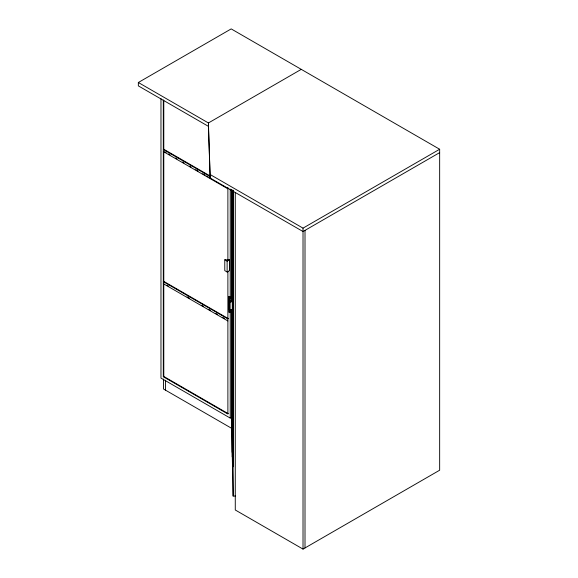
<?xml version="1.0" encoding="UTF-8"?>
<svg xmlns="http://www.w3.org/2000/svg" width="578" height="578" viewBox="0 0 578 578"><rect width="100%" height="100%" fill="white"/><g stroke="black" fill="none" stroke-linecap="round" stroke-linejoin="round"><path stroke-width="0.87" d="M138.344 82.502L208.42 122.962L210.168 177.916L208.42 126.336L138.344 85.876L138.344 82.502L231.193 28.9L439.656 149.254L439.656 470.21L303.017 549.1L235.275 509.991L235.275 192.409M301.261 69.353L208.42 122.962L208.42 126.336M210.471 176.189L163.791 149.24L163.307 149.521L210.768 176.919M228.368 318.673L163.791 281.392L163.307 281.667L227.884 318.948M224.777 259.847L225.593 259.377L227.118 260.252L228.635 259.377L229.452 259.847L229.452 270.634L227.118 271.985L224.777 270.634L224.777 259.847L227.118 261.198L229.452 259.847M210.168 174.542L303.017 228.144L439.656 149.254M439.656 152.628L303.017 231.518L209.698 177.764M163.307 99.915L163.307 376.74L163.791 376.459L228.368 413.747M160.973 98.571L160.973 378.091L230.225 418.075L231.684 417.229M228.837 296.745L229.993 296.724L230.058 297.959L232.204 297.923L232.24 298.588L228.939 298.645L228.837 296.745L228.939 309.44M233.331 191.289L233.129 496.061L235.614 496.04M231.424 310.61L231.424 416.991L232.11 416.984L232.638 440.797M232.898 452.263L232.212 452.263L232.212 310.726M232.298 456.129L232.985 456.121L233.223 466.706M228.967 299.729L232.269 299.729M232.269 300.394L230.123 300.394L230.123 312.423L228.967 312.423L228.939 298.645M228.967 301.637L232.269 301.615M230.073 301.752L232.269 301.752M230.123 301.969L229.336 301.969L229.336 311.802L230.123 311.802M230.073 309.7L232.269 309.7M230.073 309.83L232.269 309.83M230.123 311.181L232.269 311.181M164.571 151.711L166.124 152.614M168.458 153.958L170.019 154.853M175.459 158.004L177.02 158.899M182.467 162.042L184.021 162.945M189.468 166.088L191.022 166.984M195.689 169.679L198.023 171.03M202.69 173.725L205.024 175.069M206.584 175.972L208.138 176.868M163.307 151.544L227.884 188.825M166.905 285.207L168.458 286.11M187.135 296.89L189.468 298.234M201.917 305.422L203.47 306.318M208.918 309.468L210.471 310.364M215.919 313.507L217.472 314.41M222.92 317.553L224.481 318.449M227.884 320.971L163.307 283.69L163.791 283.415L163.791 376.459M163.307 376.74L227.884 414.021L227.884 271.385M233.05 190.328L233.086 192.091M231.424 416.991L233.129 496.061M305.011 230.369L305.011 547.951M303.017 228.144L303.017 549.1M232.985 190.169L232.985 456.121M232.255 190.025L232.255 456.923M232.212 190.819L232.212 298.104M232.11 190.704L232.11 297.981M232.11 310.603L232.11 416.984M231.532 421.954L231.532 428.269L163.451 388.965L163.451 379.038M231.424 189.801L231.424 297.988M231.381 189.663L231.381 297.865M231.381 310.487L231.381 417.793M230.225 189.049L230.225 298.147M230.225 310.776L230.225 418.075M227.884 187.474L227.884 260.62M227.118 261.198L227.118 271.985M165.453 380.194L165.453 390.114M163.791 100.543L163.791 149.24M163.791 152.159L163.791 281.392"/></g></svg>
